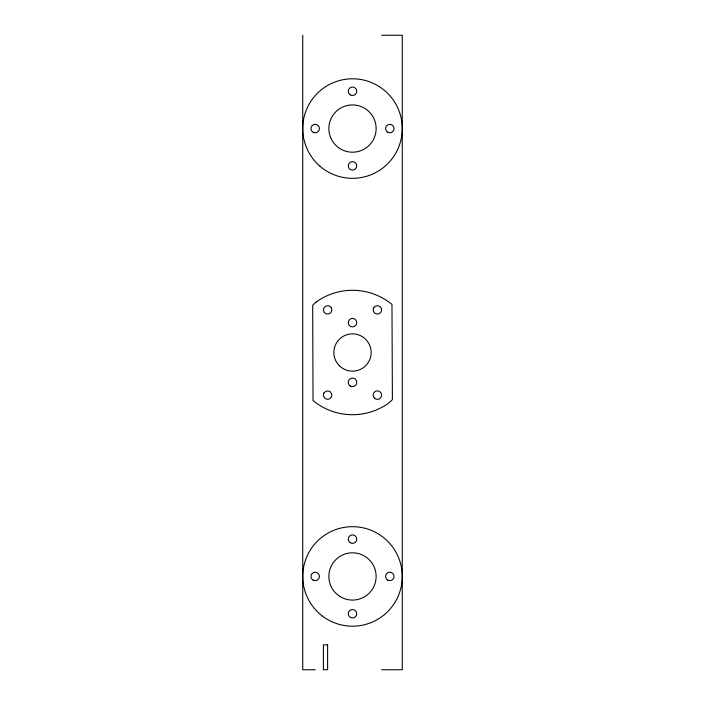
<?xml version="1.0" encoding="UTF-8"?>
<svg xmlns="http://www.w3.org/2000/svg" width="705" height="705" viewBox="0 0 705 705"><rect width="100%" height="100%" fill="white"/><g stroke="black" fill="none" stroke-linecap="round" stroke-linejoin="round"><path stroke-width="1.06" d="M381.617 35.25L402.264 35.25L402.264 669.75L381.617 669.75M315.179 669.75L302.736 669.75L302.736 35.25M323.956 393.011L323.533 394.033A4.23 4.23 0 0 0 331.279 397.241L331.702 396.228A4.23 4.23 0 0 0 323.956 393.011M373.72 307.759L373.298 308.772A4.23 4.23 0 0 0 381.044 311.989L381.467 310.967A4.23 4.23 0 0 0 373.72 307.759M316.272 301.934L312.685 305.291L313.029 400.581A62.207 62.207 0 0 0 388.728 403.066L392.394 399.638L391.971 304.419A62.207 62.207 0 0 0 316.272 301.934M327.613 644.863L323.383 644.863L323.383 669.75L327.613 669.75L327.613 644.863M331.279 307.768L330.61 306.895A4.23 4.23 0 0 0 323.956 311.998L324.626 312.879A4.23 4.23 0 0 0 331.279 307.768M322.643 616.249A49.764 49.764 0 0 0 401.903 582.392A49.764 49.764 0 0 0 332.954 530.68A49.764 49.764 0 0 0 322.643 616.249M340.039 596.527A23.635 23.635 0 0 0 376.126 577.183A23.635 23.635 0 0 0 341.335 555.611A23.635 23.635 0 0 0 340.039 596.527M350.385 542.779A4.23 4.23 0 0 0 356.73 539.113A4.23 4.23 0 0 0 350.385 535.456A4.23 4.23 0 0 0 350.385 542.779M313.064 580.1A4.23 4.23 0 0 0 319.409 576.443A4.23 4.23 0 0 0 313.064 572.777A4.23 4.23 0 0 0 313.064 580.1M387.706 580.1A4.23 4.23 0 0 0 394.051 576.443A4.23 4.23 0 0 0 387.706 572.777A4.23 4.23 0 0 0 387.706 580.1M350.385 617.43A4.23 4.23 0 0 0 356.73 613.764A4.23 4.23 0 0 0 350.385 610.098A4.23 4.23 0 0 0 350.385 617.43M320.096 166.327A49.764 49.764 0 0 0 401.409 137.739A49.764 49.764 0 0 0 335.994 81.613A49.764 49.764 0 0 0 320.096 166.327M338.7 147.75A23.635 23.635 0 0 0 376.021 130.91A23.635 23.635 0 0 0 342.78 107.01A23.635 23.635 0 0 0 338.7 147.75M313.064 132.223A4.23 4.23 0 0 0 319.409 128.557A4.23 4.23 0 0 0 313.064 124.9A4.23 4.23 0 0 0 313.064 132.223M350.385 94.902A4.23 4.23 0 0 0 356.73 91.236A4.23 4.23 0 0 0 350.385 87.57A4.23 4.23 0 0 0 350.385 94.902M387.706 132.223A4.23 4.23 0 0 0 394.051 128.557A4.23 4.23 0 0 0 387.706 124.9A4.23 4.23 0 0 0 387.706 132.223M350.385 169.544A4.23 4.23 0 0 0 356.73 165.887A4.23 4.23 0 0 0 350.385 162.221A4.23 4.23 0 0 0 350.385 169.544M374.47 398.175A4.23 4.23 0 0 0 381.493 396.113A4.23 4.23 0 0 0 376.188 391.055A4.23 4.23 0 0 0 374.47 398.175M339.308 365.692A18.665 18.665 0 0 0 370.522 357.329A18.665 18.665 0 0 0 347.671 334.478A18.665 18.665 0 0 0 339.308 365.692M350.359 386.067A4.283 4.283 0 0 0 356.783 382.357A4.283 4.283 0 0 0 350.359 378.656A4.283 4.283 0 0 0 350.359 386.067M349.513 325.631A4.23 4.23 0 0 0 356.589 323.736A4.23 4.23 0 0 0 351.407 318.554A4.23 4.23 0 0 0 349.513 325.631"/></g></svg>
